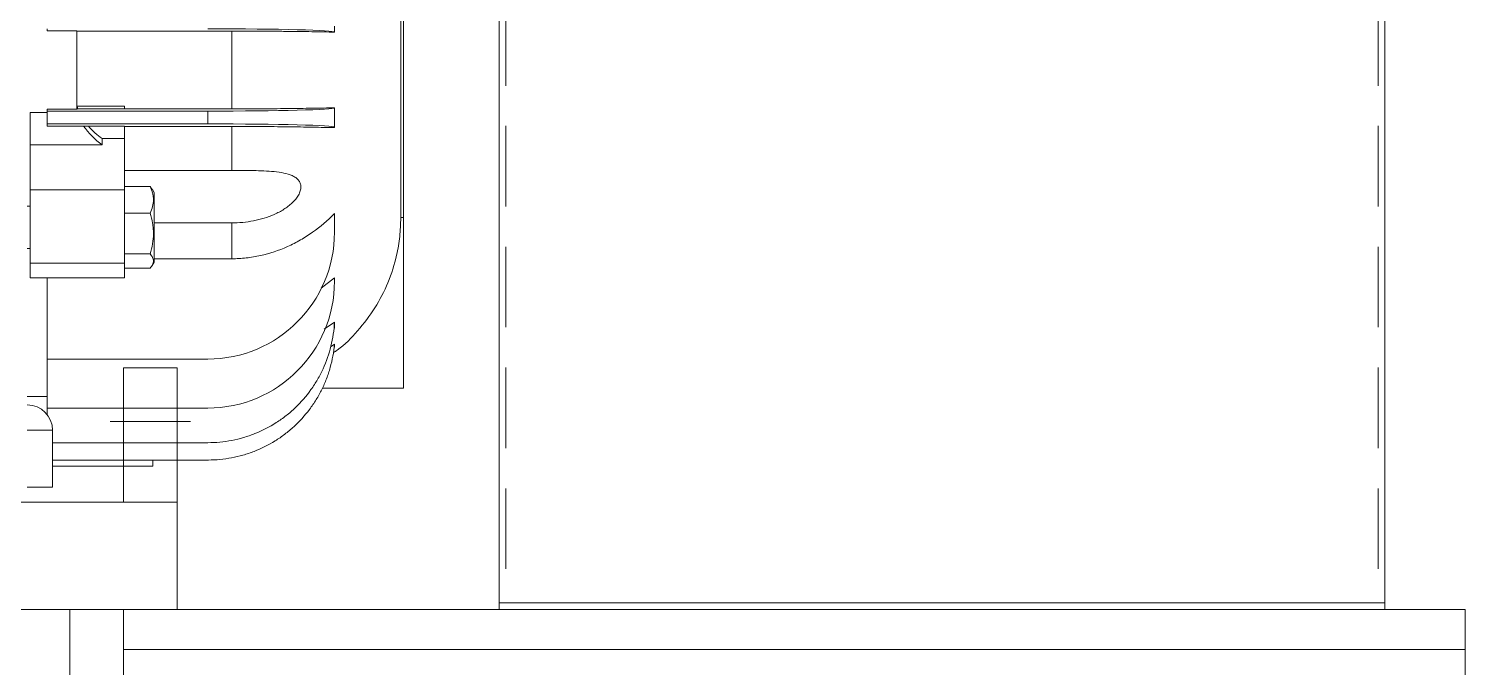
# Model space of a CAD drawing. Header units: millimetres. Extents: x -1229 to 6348, y -522 to 5252.
# Drawn here: x 966.6 to 1306.5, y 1234.9 to 1386 of the extents above; entities that cross this region are included whole.
import ezdxf

# ---------------------------------------------------------------- set-up
doc = ezdxf.new("R2010")
doc.units = ezdxf.units.MM
doc.header["$LTSCALE"] = 25.4
for name, pattern in [('CENTER', [2, 1.25, -0.25, 0.25, -0.25]), ('HIDDEN', [0.375, 0.25, -0.125]), ('PHANTOM', [2.5, 1.25, -0.25, 0.25, -0.25, 0.25, -0.25])]:
    doc.linetypes.add(name, pattern=pattern)
doc.layers.add('CL', color=1, linetype='CENTER', lineweight=5)
doc.layers.add('PHANTOM', color=6, linetype='PHANTOM', lineweight=5)

# ---------------------------------------------------------------- blocks, each defined once
blk = doc.blocks.new('MC6-284_286TS FRONT VIEW')
at = {"linetype": 'Continuous', "lineweight": 5}
for p, q in [((190.5, 31.75), (177.8, 31.75)), ((177.8, 31.75), (177.8, 0)), ((190.5, 31.75), (190.5, 0)), ((-190.5, 0), (190.5, 0)), ((165.1, 0), (177.8, 0)), ((190.5, -25.4), (190.5, 0)), ((-190.5, -25.4), (190.5, -25.4)), ((165.1, -25.4), (165.1, -187.33)), ((177.8, -187.33), (177.8, -25.4)), ((190.5, -25.4), (495.3, -25.4)), ((495.3, -25.4), (495.3, -76.2)), ((495.3, -34.92), (177.8, -34.92))]:
    blk.add_line(p, q, dxfattribs=at)
at = {"layer": 'CL', "color": 5, "linetype": 'Continuous', "lineweight": 5}
blk.add_line((193.67, 19.05), (174.62, 19.05), dxfattribs=at)
blk = doc.blocks.new('HHI 286TS FRONT VIEW')
at = {"color": 7, "linetype": 'Continuous', "lineweight": 5}
for p, q in [((-99.5, -113.69), (-99.5, 113.69)), ((-98.9, -113.69), (-98.9, 113.69)), ((-183.2, -69), (-183.2, -69.5)), ((-176.2, -69.5), (-183.2, -69.5)), ((-176.2, -87.88), (-176.2, -69.5)), ((-176.2, -69.56), (-139.5, -69.56)), ((-139.5, -69.56), (-139.5, -87.96)), ((-115.2, -69.79), (-115.2, -68.37)), ((-115.2, -69.79), (-115.2, -69.81)), ((-183.2, -88.02), (-176.2, -88.02)), ((-183.2, -88.02), (-183.2, -88.5)), ((-176.1, -87.35), (-164.9, -87.35)), ((-164.9, -87.96), (-175.93, -87.96)), ((-164.9, -87.35), (-164.9, -87.96)), ((-139.5, -87.96), (-164.9, -87.96)), ((-115.2, -87.7), (-115.2, -87.71)), ((-115.2, -92.29), (-115.2, -87.71)), ((-187.2, -88.78), (-183.2, -88.78)), ((-187.2, -96.44), (-187.2, -88.78)), ((-183.2, -88.5), (-183.2, -91.5)), ((-183.2, -88.5), (-145.2, -88.5)), ((-145.2, -91.5), (-183.2, -91.5)), ((-183.2, -91.5), (-183.2, -92.02)), ((-145.2, -88.5), (-145.2, -91.5)), ((-183.2, -92.02), (-174.56, -92.02)), ((-173.42, -92.06), (-164.9, -92.06)), ((-170.2, -95), (-170.2, -96.44)), ((-164.9, -95), (-170.2, -95)), ((-164.9, -95), (-164.9, -92.06)), ((-164.9, -92.12), (-139.5, -92.12)), ((-164.9, -107.12), (-164.9, -95)), ((-139.5, -92.12), (-139.5, -102.51)), ((-115.2, -92.4), (-115.2, -92.29)), ((-170.2, -96.44), (-187.2, -96.44)), ((-187.2, -107.12), (-187.2, -96.44)), ((-164.9, -102.51), (-139.5, -102.51)), ((-187.2, -124.45), (-187.2, -107.12)), ((-187.2, -107.12), (-164.9, -107.12)), ((-158.8, -106.3), (-164.9, -106.3)), ((-164.9, -124.45), (-164.9, -107.12)), ((-158.8, -106.3), (-158.4, -106.92)), ((-157.9, -107.72), (-158.37, -106.91)), ((-157.9, -124.22), (-157.9, -107.72)), ((-187.2, -110.97), (-187.9, -110.97)), ((-158.8, -112.61), (-164.9, -112.61)), ((-139.5, -114.93), (-157.9, -114.93)), ((-139.5, -114.93), (-139.5, -123.41)), ((-115.2, -117.16), (-115.2, -112.75)), ((-99.5, -113.69), (-98.9, -113.69)), ((-98.9, -113.69), (-98.9, -154)), ((-187.9, -120.97), (-187.2, -120.97)), ((-158.8, -122.28), (-164.9, -122.28)), ((-187.2, -124.45), (-164.9, -124.45)), ((-187.2, -127.97), (-187.2, -124.45)), ((-164.9, -127.97), (-164.9, -124.45)), ((-164.9, -125.63), (-158.8, -125.63)), ((-158.37, -125.03), (-157.9, -124.22)), ((-139.5, -123.41), (-157.9, -123.41)), ((-187.2, -127.97), (-164.9, -127.97)), ((-183.2, -127.97), (-183.2, -147.16)), ((-115.2, -127.97), (-118.36, -130.35)), ((-115.2, -127.97), (-115.2, -128.75)), ((-115.2, -138.41), (-117.6, -140.06)), ((-115.2, -138.41), (-115.2, -139.8)), ((-115.2, -143.66), (-115.99, -144.18)), ((-115.2, -143.66), (-115.2, -144.35)), ((-183.2, -147.16), (-145.2, -147.16)), ((-183.2, -147.16), (-183.2, -158.75)), ((-187.9, -156), (-183.2, -156)), ((-98.9, -154), (-118.03, -154)), ((-183.2, -158.75), (-145.2, -158.75)), ((-183.2, -158.75), (-183.2, -160.27)), ((-181.9, -164), (-187.9, -164)), ((-181.9, -164), (-181.9, -177.42)), ((-181.9, -166.93), (-145.16, -166.93)), ((-181.9, -171.03), (-145.08, -171.03)), ((-158.2, -172.5), (-181.9, -172.5)), ((-158.2, -171.03), (-158.2, -172.5)), ((-145.08, -171.03), (-145.03, -171.03)), ((-187.9, -177.42), (-181.9, -177.42))]:
    blk.add_line(p, q, dxfattribs=at)
for centre, radius, start, end in [((-145.2, -117.16), 30, 270, 0), ((-145.2, -128.75), 30, 270, 0), ((-187.9, -164), 6, 0, 90)]:
    blk.add_arc(centre, radius, start, end, dxfattribs=at)
for centre, major_axis, ratio, start_param, end_param in [((-145.2, -69.79), (30, 0), 0.026186, 0, 1.570796), ((-170.2, -88.03), (6, 0), 0.038028, 2.841545, 3.113958), ((-170.2, -90.76), (5.54, -5.54), 0.414214, 3.716549, 3.834339), ((-145.2, -87.71), (30, 0), 0.026186, 4.712389, 6.283185), ((-145.2, -92.29), (30, 0), 0.026186, 0, 1.570796), ((-170.2, -91.87), (6, 0), 0.036088, 3.898254, 4.145273), ((-170.2, -92.19), (5.54, -5.54), 0.414214, 4.290953, 5.105088), ((-170.2, -90.76), (5.54, -5.54), 0.414214, 4.537972, 5.105088)]:
    blk.add_ellipse(centre, major_axis=major_axis, ratio=ratio, start_param=start_param, end_param=end_param, dxfattribs=at)
for points, knots in [([(-139.5, -69.56), (-137.26, -69.56), (-135.06, -69.56), (-131.8, -69.58), (-130.73, -69.59), (-129.13, -69.6), (-128.6, -69.6), (-127.54, -69.61), (-127.01, -69.62), (-124.42, -69.65), (-122.44, -69.67), (-119.62, -69.72), (-118.7, -69.73), (-116.91, -69.77), (-116.04, -69.79), (-115.2, -69.81)], [0, 0, 0, 0, 0.25, 0.25, 0.375, 0.375, 0.4375, 0.4375, 0.5, 0.5, 0.75, 0.75, 0.875, 0.875, 1, 1, 1, 1]), ([(-115.2, -87.7), (-116.85, -87.74), (-118.6, -87.77), (-121.4, -87.82), (-122.36, -87.84), (-123.84, -87.86), (-124.35, -87.86), (-125.37, -87.88), (-125.88, -87.88), (-128.48, -87.91), (-130.61, -87.93), (-133.89, -87.94), (-134.99, -87.95), (-136.67, -87.95), (-137.24, -87.95), (-138.37, -87.96), (-138.93, -87.96), (-139.5, -87.96)], [0, 0, 0, 0, 0.25, 0.25, 0.375, 0.375, 0.4375, 0.4375, 0.5, 0.5, 0.75, 0.75, 0.875, 0.875, 0.9375, 0.9375, 1, 1, 1, 1]), ([(-115.2, -92.4), (-116.81, -92.36), (-118.53, -92.32), (-121.3, -92.27), (-122.25, -92.25), (-124.23, -92.22), (-125.25, -92.21), (-128.36, -92.17), (-130.5, -92.15), (-133.81, -92.14), (-134.93, -92.13), (-137.21, -92.12), (-138.35, -92.12), (-139.5, -92.12)], [0, 0, 0, 0, 0.25, 0.25, 0.375, 0.375, 0.5, 0.5, 0.75, 0.75, 0.875, 0.875, 1, 1, 1, 1]), ([(-139.5, -102.51), (-137.77, -102.51), (-136.07, -102.51), (-133.55, -102.57), (-132.72, -102.59), (-131.08, -102.67), (-130.26, -102.73), (-128.69, -102.89), (-127.93, -103), (-126.48, -103.3), (-125.81, -103.49), (-124.91, -103.89), (-124.63, -104.04), (-124.13, -104.39), (-123.91, -104.59), (-123.63, -104.92), (-123.55, -105.04), (-123.4, -105.28), (-123.34, -105.41), (-123.24, -105.68), (-123.2, -105.82), (-123.15, -106.11), (-123.14, -106.26), (-123.14, -106.72), (-123.19, -107.04), (-123.38, -107.69), (-123.53, -108.02), (-123.8, -108.51), (-123.91, -108.67), (-124.13, -108.99), (-124.25, -109.15), (-124.62, -109.61), (-124.89, -109.9), (-125.49, -110.47), (-125.81, -110.74), (-126.48, -111.25), (-126.83, -111.49), (-127.54, -111.95), (-127.91, -112.16), (-128.67, -112.56), (-129.06, -112.75), (-130.23, -113.27), (-131.04, -113.57), (-132.67, -114.07), (-133.51, -114.28), (-135.2, -114.6), (-136.06, -114.73), (-137.77, -114.89), (-138.63, -114.93), (-139.5, -114.93)], [0, 0, 0, 0, 0.125, 0.125, 0.1875, 0.1875, 0.25, 0.25, 0.3125, 0.3125, 0.375, 0.375, 0.40625, 0.40625, 0.4375, 0.4375, 0.453125, 0.453125, 0.46875, 0.46875, 0.484375, 0.484375, 0.5, 0.5, 0.53125, 0.53125, 0.5625, 0.5625, 0.578125, 0.578125, 0.59375, 0.59375, 0.625, 0.625, 0.65625, 0.65625, 0.6875, 0.6875, 0.71875, 0.71875, 0.75, 0.75, 0.8125, 0.8125, 0.875, 0.875, 0.9375, 0.9375, 1, 1, 1, 1]), ([(-158.8, -112.61), (-158.57, -112.1), (-158.38, -111.58), (-158.12, -110.53), (-158.04, -110), (-158.04, -109.19), (-158.06, -108.93), (-158.13, -108.39), (-158.18, -108.13), (-158.38, -107.34), (-158.57, -106.82), (-158.8, -106.3)], [0, 0, 0, 0, 0.25, 0.25, 0.5, 0.5, 0.625, 0.625, 0.75, 0.75, 1, 1, 1, 1]), ([(-158.8, -122.28), (-158.57, -121.49), (-158.38, -120.69), (-158.12, -119.09), (-158.04, -118.28), (-158.04, -117.04), (-158.06, -116.63), (-158.13, -115.81), (-158.18, -115.41), (-158.38, -114.2), (-158.57, -113.4), (-158.8, -112.61)], [0, 0, 0, 0, 0.25, 0.25, 0.5, 0.5, 0.625, 0.625, 0.75, 0.75, 1, 1, 1, 1]), ([(-115.2, -112.75), (-116.81, -114.37), (-118.53, -115.84), (-121.3, -117.8), (-122.25, -118.41), (-124.23, -119.55), (-125.25, -120.07), (-128.36, -121.47), (-130.5, -122.18), (-133.81, -122.91), (-134.93, -123.1), (-137.21, -123.35), (-138.35, -123.41), (-139.5, -123.41)], [0, 0, 0, 0, 0.25, 0.25, 0.375, 0.375, 0.5, 0.5, 0.75, 0.75, 0.875, 0.875, 1, 1, 1, 1]), ([(-115.44, -145.62), (-115.14, -145.42), (-112.98, -144.01), (-109.57, -140.48), (-105.48, -135.16), (-102.37, -129.1), (-100.55, -123.37), (-99.65, -118.17), (-99.55, -115.19), (-99.5, -113.69)], [0, 0, 0, 0, 0.029187, 0.208695, 0.393394, 0.573164, 0.758126, 0.878312, 1, 1, 1, 1]), ([(-158.8, -125.63), (-158.57, -125.36), (-158.38, -125.08), (-158.12, -124.52), (-158.04, -124.24), (-158.04, -123.82), (-158.06, -123.67), (-158.13, -123.39), (-158.18, -123.25), (-158.38, -122.83), (-158.57, -122.55), (-158.8, -122.28)], [0, 0, 0, 0, 0.25, 0.25, 0.5, 0.5, 0.625, 0.625, 0.75, 0.75, 1, 1, 1, 1]), ([(-145.16, -166.93), (-143.24, -166.93), (-141.35, -166.74), (-138.56, -166.21), (-137.64, -165.98), (-135.81, -165.45), (-134.9, -165.13), (-132.25, -164.07), (-130.57, -163.21), (-128.17, -161.67), (-127.39, -161.12), (-125.88, -159.94), (-125.16, -159.31), (-123.1, -157.35), (-121.86, -155.93), (-120.2, -153.6), (-119.68, -152.79), (-118.73, -151.15), (-118.29, -150.3), (-117.11, -147.73), (-116.48, -145.94), (-115.8, -143.15), (-115.61, -142.21), (-115.34, -140.32), (-115.25, -139.37), (-115.2, -138.41)], [0, 0, 0, 0, 0.125, 0.125, 0.1875, 0.1875, 0.25, 0.25, 0.375, 0.375, 0.4375, 0.4375, 0.5, 0.5, 0.625, 0.625, 0.6875, 0.6875, 0.75, 0.75, 0.875, 0.875, 0.9375, 0.9375, 1, 1, 1, 1]), ([(-145.08, -171.03), (-143.21, -171.03), (-141.37, -170.85), (-138.64, -170.34), (-137.74, -170.13), (-136.4, -169.75), (-135.95, -169.61), (-135.07, -169.31), (-134.63, -169.15), (-132.47, -168.31), (-130.82, -167.49), (-128.85, -166.26), (-128.46, -166.01), (-127.69, -165.48), (-127.32, -165.21), (-126.2, -164.36), (-125.49, -163.77), (-123.46, -161.9), (-122.22, -160.54), (-120.82, -158.68), (-120.55, -158.3), (-120.02, -157.53), (-119.77, -157.14), (-119.04, -155.96), (-118.6, -155.15), (-117.78, -153.5), (-117.41, -152.66), (-116.75, -150.93), (-116.46, -150.05), (-115.7, -147.35), (-115.36, -145.52), (-115.2, -143.66)], [0, 0, 0, 0, 0.125, 0.125, 0.1875, 0.1875, 0.21875, 0.21875, 0.25, 0.25, 0.375, 0.375, 0.40625, 0.40625, 0.4375, 0.4375, 0.5, 0.5, 0.625, 0.625, 0.65625, 0.65625, 0.6875, 0.6875, 0.75, 0.75, 0.8125, 0.8125, 0.875, 0.875, 1, 1, 1, 1])]:
    blk.add_open_spline(points, degree=3, knots=knots, dxfattribs=at)
blk.add_open_spline([(-176.2, -88.02), (-176.2, -87.97), (-176.2, -87.93), (-176.2, -87.88)], degree=3, dxfattribs=at)
blk = doc.blocks.new('Coupling Guard2')
at = {"layer": 'PHANTOM', "color": 7, "linetype": 'Continuous', "lineweight": 5}
for p, q in [((-3186.36, -74347.58), (-3395.91, -74347.58)), ((-3395.91, -74347.58), (-3395.91, -74692.13)), ((-3186.36, -74347.58), (-3186.36, -74692.13)), ((-3395.91, -74690.54), (-3186.36, -74690.54))]:
    blk.add_line(p, q, dxfattribs=at)
at = {"layer": 'PHANTOM', "color": 7, "linetype": 'HIDDEN', "lineweight": 5, "ltscale": 3}
for p, q in [((-3187.95, -74349.16), (-3394.32, -74349.16)), ((-3394.32, -74349.16), (-3394.32, -74690.54)), ((-3187.95, -74349.16), (-3187.95, -74690.54))]:
    blk.add_line(p, q, dxfattribs=at)
at = {"layer": 'PHANTOM', "color": 7, "linetype": 'Continuous', "lineweight": 5, "ltscale": 3}
blk.add_line((-3395.91, -74692.13), (-3186.36, -74692.13), dxfattribs=at)

msp = doc.modelspace()

# ---------------------------------------------------------------- block references
at = {"color": 7, "lineweight": 5}
msp.add_blockref('HHI 286TS FRONT VIEW', (1154.121, 1454.966), dxfattribs=at)
at = {"color": 7, "linetype": 'Continuous', "lineweight": 5}
msp.add_blockref('Coupling Guard2', (4473.833, 75940.717), dxfattribs=at)
at = {"color": 7, "lineweight": 5, "ltscale": 3}
msp.add_blockref('MC6-284_286TS FRONT VIEW', (811.221, 1273.99), dxfattribs=at)

doc.saveas('drawing.dxf')
